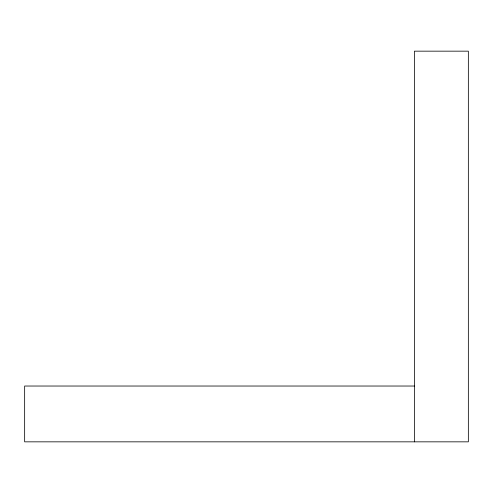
<?xml version="1.0" encoding="UTF-8"?>
<svg xmlns="http://www.w3.org/2000/svg" width="493" height="493" viewBox="0 0 493 493"><rect width="100%" height="100%" fill="white"/><g stroke="black" fill="none" stroke-linecap="round" stroke-linejoin="round"><path stroke-width="0.74" d="M414.397 386.031L24.65 386.031L24.65 441.839L468.35 441.839L468.35 51.161L414.397 51.161L414.397 441.839"/></g></svg>
